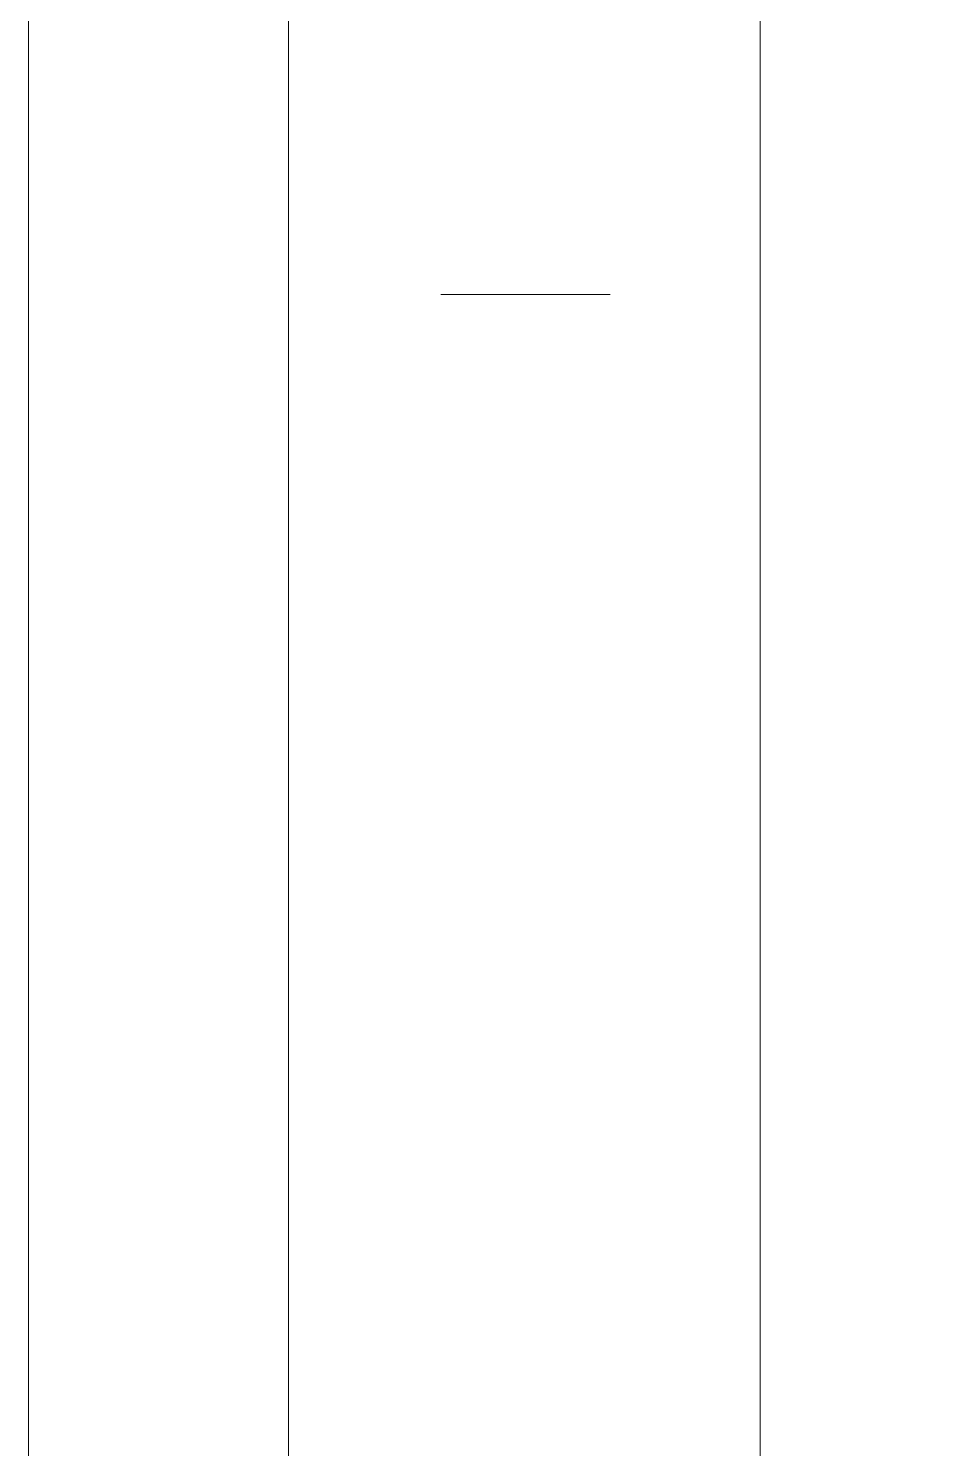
# Model space of a CAD drawing. Header units: millimetres. Extents: x 2103 to 2391, y 501 to 745.
# Drawn here: x 2102.6 to 2140.1, y 560.8 to 619.1 of the extents above; entities that cross this region are included whole.
import ezdxf

# ---------------------------------------------------------------- set-up
doc = ezdxf.new("R2010")
doc.units = ezdxf.units.MM
doc.layers.add('TEMPLATE', color=7, linetype='Continuous')

msp = doc.modelspace()

# ---------------------------------------------------------------- linework, layer by layer
at = {"layer": 'TEMPLATE', "color": 0, "lineweight": 0}
msp.add_line((2119.51634, 608.20975), (2126.46757, 608.20975), dxfattribs=at)
msp.add_line((2119.51634, 608.20975), (2126.46757, 608.20975), dxfattribs=at)
at = {"layer": 'TEMPLATE', "lineweight": 5}
msp.add_lwpolyline([(2102.58575, 744.98765), (2360.03062, 744.98765), (2360.03062, 501.11025), (2102.58575, 501.11025)], close=True, dxfattribs=at)
at = {"layer": 'TEMPLATE', "color": 0, "lineweight": 0}
for points in [[(2113.26023, 735.24348), (2275.22395, 735.24348), (2275.22395, 510.33522), (2113.26023, 510.33522)], [(2132.61609, 730.6837), (2269.83175, 730.6837), (2269.83175, 514.86764), (2132.61609, 514.86764)]]:
    msp.add_lwpolyline(points, close=True, dxfattribs=at)

doc.saveas('drawing.dxf')
